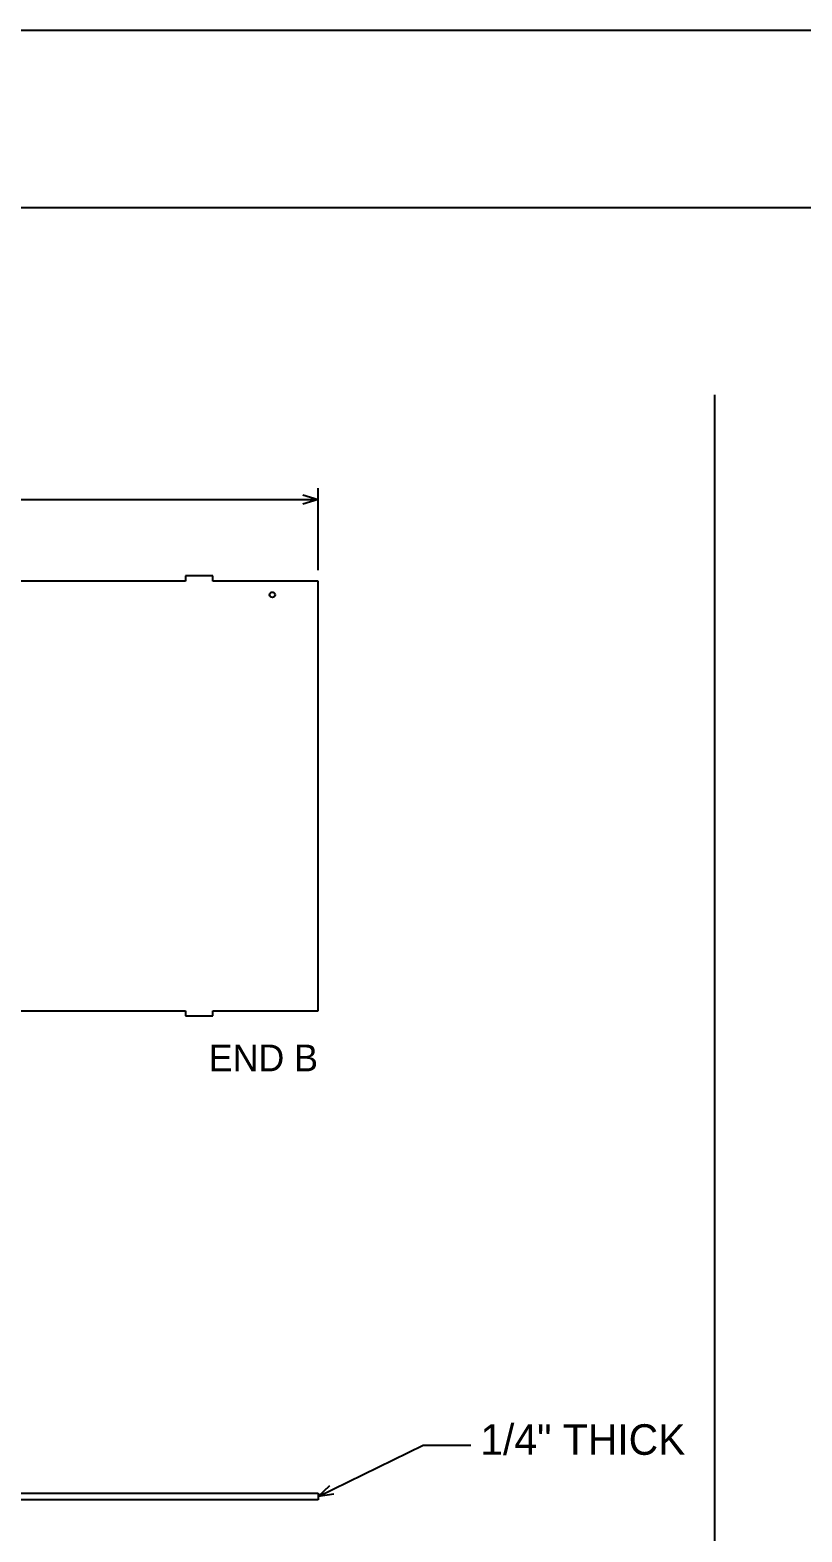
# Model space of a CAD drawing. Header units: inches. Extents: x 2 to 168, y 2 to 108.
# Drawn here: x 107.6 to 135.7, y 53 to 107.6 of the extents above; entities that cross this region are included whole.
import ezdxf
from ezdxf.enums import TextEntityAlignment as Align

# ---------------------------------------------------------------- set-up
doc = ezdxf.new("R2010")
doc.units = ezdxf.units.IN
doc.header["$MEASUREMENT"] = 0

msp = doc.modelspace()

# ---------------------------------------------------------------- linework, layer by layer
at = {"layer": 'ANNOTATION'}
for p, q in [((117.514, 90.743), (118.07, 90.569)), ((118.07, 88), (118.07, 90.986)), ((19.43, 90.569), (118.07, 90.569)), ((118.07, 90.569), (117.514, 90.396)), ((118.07, 54.319), (121.889, 56.181)), ((121.889, 56.181), (123.625, 56.181)), ((118.07, 54.319), (118.493, 54.719)), ((118.645, 54.407), (118.07, 54.319))]:
    msp.add_line(p, q, dxfattribs=at)
at = {"layer": 'OUTLINE'}
for p, q in [((2.361, 107.639), (167.639, 107.639)), ((2.361, 101.181), (167.639, 101.181)), ((132.5, 94.375), (132.5, 9.306)), ((113.242, 87.604), (101.354, 87.604)), ((114.242, 87.792), (113.242, 87.792)), ((113.242, 87.792), (113.242, 87.604)), ((114.242, 87.604), (114.242, 87.792)), ((118.07, 87.604), (114.242, 87.604)), ((118.07, 71.979), (118.07, 87.604)), ((101.354, 71.979), (113.242, 71.979)), ((113.242, 71.979), (113.242, 71.792)), ((113.242, 71.792), (114.242, 71.792)), ((114.242, 71.792), (114.242, 71.979)), ((114.242, 71.979), (118.07, 71.979)), ((19.43, 54.444), (118.07, 54.444)), ((118.07, 54.194), (19.43, 54.194)), ((118.07, 54.444), (118.07, 54.194))]:
    msp.add_line(p, q, dxfattribs=at)
msp.add_circle((116.409, 87.104), 0.1, dxfattribs=at)

# ---------------------------------------------------------------- texts
at = {"layer": 'ANNOTATION'}
msp.add_text('END B', height=0.9722, dxfattribs=at).set_placement((118.07, 69.778), align=Align.RIGHT)
msp.add_text('1/4" THICK', height=1.1111, dxfattribs=at).set_placement((123.973, 55.833))

doc.saveas('drawing.dxf')
